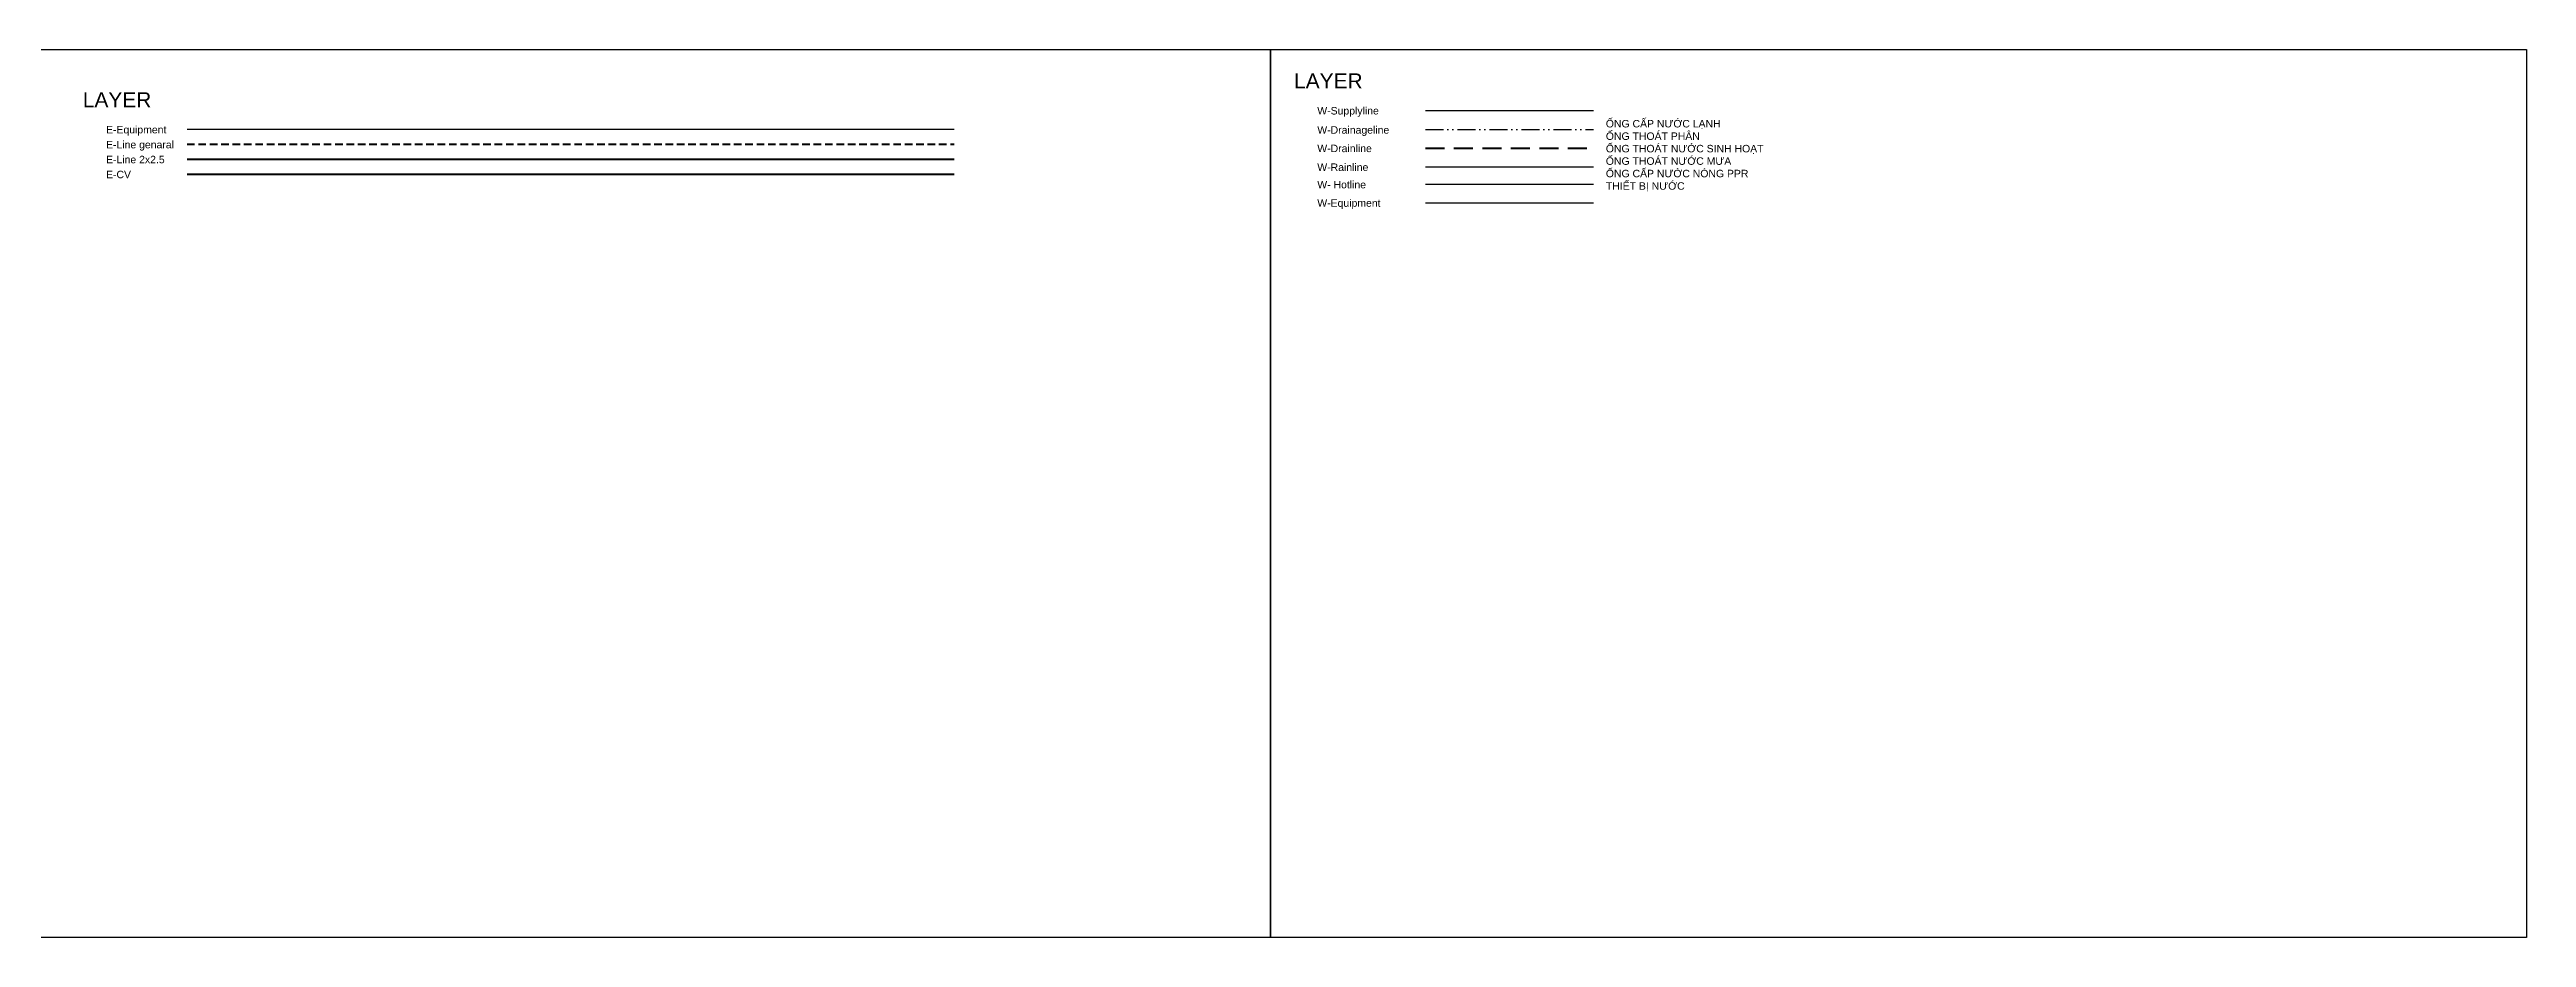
# Paper-space layout 'ISO A3' of a CAD drawing. Header units: millimetres. Extents: x 0 to 1680, y 0 to 297.
# Drawn here: x 852 to 1680, y 0 to 297 of the extents above; entities that cross this region are included whole.
import ezdxf
from ezdxf.lldxf.tags import DXFTag

# ---------------------------------------------------------------- set-up
doc = ezdxf.new("R2010")
doc.units = ezdxf.units.MM
doc.linetypes.add('ACAD_ISO12W100', pattern=[21, 12, -3, 0, -3, 0, -3])
doc.linetypes.add('DASHED', pattern=[19.05, 12.7, -6.35])
for name, color, linetype, lineweight in [('- Border', 7, 'Continuous', 25), ('- Text', 255, 'Continuous', 25), ('E-CV', 6, 'CV', 60), ('E-Line 2x1.5', 6, 'VCMD2X1.5', 60), ('E-Line genaral', 6, 'DASHED', 60), ('W-Drainline', 2, 'DASHED', 40)]:
    doc.layers.add(name, color=color, linetype=linetype, lineweight=lineweight)
for name, color, linetype in [('E-Equipment', 6, 'Continuous'), ('W-Drainageline', 12, 'ACAD_ISO12W100'), ('W-Equipment', 4, 'Continuous'), ('W-Hotline', 12, 'CNN'), ('W-Rainline', 3, 'TNM'), ('W-Supplyline', 4, 'CNL')]:
    doc.layers.add(name, color=color, linetype=linetype)
doc.styles.add('Arial', font='arial.ttf')
doc.styles.add('Dim', font='dim.shx', dxfattribs={"width": 0.8})
tags = doc.linetypes.add('CNL', pattern='A,2.5,-1.411919,["CN",Dim,S=1,R=0,X=0,Y=-0.501229],-3.088081,2.5', length=9.5).pattern_tags.tags
tags[6] = DXFTag(74, 10)
tags = doc.linetypes.add('CNN', pattern='A,2.5,-1.411919,["NN",Dim,S=1,R=0,X=0,Y=-0.501229],-3.088081,2.5', length=9.5).pattern_tags.tags
tags[6] = DXFTag(74, 10)
tags = doc.linetypes.add('CV', pattern='A,2.5,-1.651726,["VC",Dim,S=1,R=0,X=0,Y=-0.350871],-3.348274,2.5,-1.5,2.5,-1.5,2.5,-1.5', length=19.5).pattern_tags.tags
tags[6] = DXFTag(74, 10)
tags = doc.linetypes.add('TNM', pattern='A,2.5,-1.411919,["NM",Dim,S=1,R=0,X=0,Y=-0.501229],-3.088081,2.5', length=9.5).pattern_tags.tags
tags[6] = DXFTag(74, 10)
tags = doc.linetypes.add('VCMD2X1.5', pattern='A,2.5,-0.608226,["2x1.5",Dim,S=1,R=0,X=0,Y=-0.350871],-4.391774,2.5,-1.5,2.5,-1.5,2.5,-1.5', length=19.5).pattern_tags.tags
tags[6] = DXFTag(74, 10)

psp = doc.layouts.new('ISO A3')

# ---------------------------------------------------------------- linework, layer by layer
at = {"layer": '- Border', "ltscale": 0.2}
for points in [[(840, 297), (1260, 297), (1260, 0), (840, 0)], [(1260, 297), (1680, 297), (1680, 0), (1260, 0)]]:
    psp.add_lwpolyline(points, close=True, dxfattribs=at)
at = {"layer": 'E-CV'}
psp.add_line((897.67, 255.31), (1154.26, 255.31), dxfattribs=at)
at = {"layer": 'E-Equipment', "ltscale": 0.2}
psp.add_line((897.67, 270.31), (1154.26, 270.31), dxfattribs=at)
at = {"layer": 'E-Line 2x1.5'}
psp.add_line((897.67, 260.31), (1154.26, 260.31), dxfattribs=at)
at = {"layer": 'E-Line genaral', "ltscale": 0.2}
psp.add_line((897.67, 265.31), (1154.26, 265.31), dxfattribs=at)
at = {"layer": 'W-Drainageline', "ltscale": 0.5}
psp.add_line((1311.82, 270.22), (1367.98, 270.22), dxfattribs=at)
at = {"layer": 'W-Drainline', "ltscale": 0.5}
psp.add_line((1311.82, 264.04), (1367.98, 264.04), dxfattribs=at)
at = {"layer": 'W-Equipment', "ltscale": 20}
psp.add_line((1311.82, 245.76), (1367.98, 245.76), dxfattribs=at)
at = {"layer": 'W-Hotline'}
psp.add_line((1311.82, 251.93), (1367.98, 251.93), dxfattribs=at)
at = {"layer": 'W-Rainline'}
psp.add_line((1311.82, 257.75), (1367.98, 257.75), dxfattribs=at)
at = {"layer": 'W-Supplyline', "color": 130}
psp.add_line((1311.82, 276.62), (1367.98, 276.62), dxfattribs=at)

# ---------------------------------------------------------------- texts
at = {"layer": '- Text', "insert": (1442.92, 261.5), "char_height": 2.5, "width": 141.5611, "attachment_point": 5, "style": 'Arial'}
psp.add_mtext('\\pxsm1,ql;ỐNG CẤP NƯỚC LẠNH\\PỐNG THOÁT PHÂN\\PỐNG THOÁT NƯỚC SINH HOẠT\\PỐNG THOÁT NƯỚC MƯA\\PỐNG CẤP NƯỚC NÓNG PPR\\PTHIẾT BỊ NƯỚC', dxfattribs=at)
at = {"ltscale": 0.2, "style": 'Arial'}
for p in [(862.83, 277.71), (1267.89, 284.02)]:
    psp.add_text('LAYER', height=5, dxfattribs=at).set_placement(p)
at = {"layer": 'E-CV', "ltscale": 0.5, "style": 'Arial'}
psp.add_text('E-CV', height=2.5, dxfattribs=at).set_placement((870.59, 253.95))
at = {"layer": 'E-Equipment', "ltscale": 0.2, "style": 'Arial'}
psp.add_text('E-Equipment', height=2.5, dxfattribs=at).set_placement((870.59, 268.95))
at = {"layer": 'E-Line 2x1.5', "ltscale": 0.5, "style": 'Arial'}
for s, p in [('E-Line genaral', (870.59, 263.95)), ('E-Line 2x2.5', (870.59, 258.95))]:
    psp.add_text(s, height=2.5, dxfattribs=at).set_placement(p)
at = {"layer": 'W-Drainageline', "ltscale": 0.5, "style": 'Arial'}
psp.add_text('W-Drainageline', height=2.5, dxfattribs=at).set_placement((1275.65, 268.86))
at = {"layer": 'W-Drainline', "ltscale": 0.5, "style": 'Arial'}
psp.add_text('W-Drainline', height=2.5, dxfattribs=at).set_placement((1275.65, 262.68))
at = {"layer": 'W-Equipment', "ltscale": 20, "style": 'Arial'}
psp.add_text('W-Equipment', height=2.5, dxfattribs=at).set_placement((1275.65, 244.4))
at = {"layer": 'W-Hotline', "ltscale": 20, "style": 'Arial'}
psp.add_text('W- Hotline', height=2.5, dxfattribs=at).set_placement((1275.65, 250.57))
at = {"layer": 'W-Rainline', "ltscale": 0.2, "style": 'Arial'}
psp.add_text('W-Rainline', height=2.5, dxfattribs=at).set_placement((1275.65, 256.39))
at = {"layer": 'W-Supplyline', "color": 130, "ltscale": 0.2, "style": 'Arial'}
psp.add_text('W-Supplyline', height=2.5, dxfattribs=at).set_placement((1275.65, 275.27))

doc.saveas('drawing.dxf')
